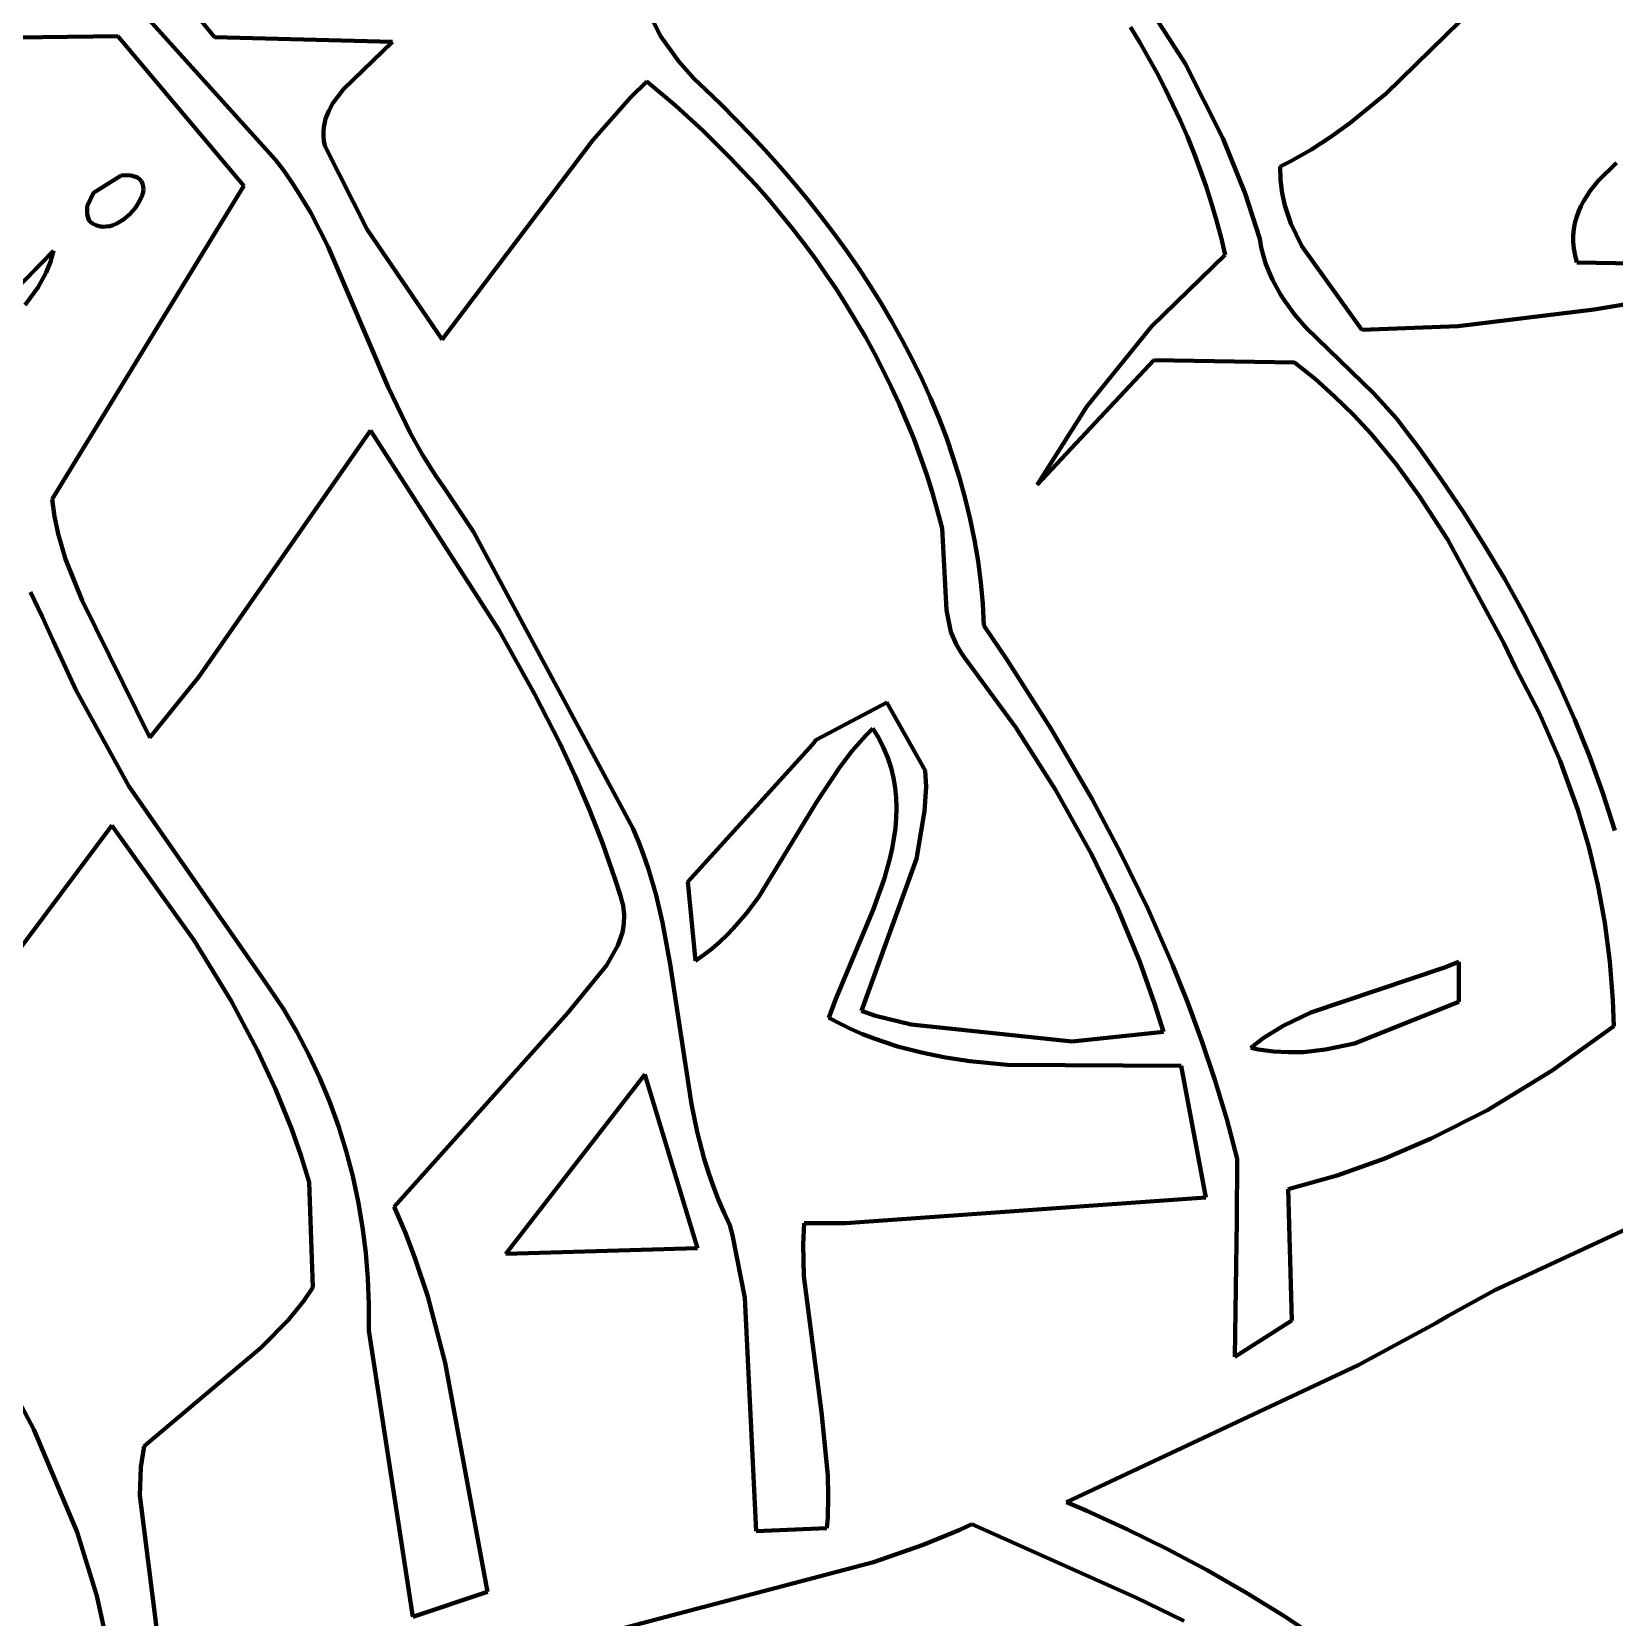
# Model space of a CAD drawing. Header units: millimetres. Extents: x 0 to 12.5, y 0 to 14.6.
# Drawn here: x 3.46 to 4.744, y 4.865 to 6.151 of the extents above; entities that cross this region are included whole.
import ezdxf

# ---------------------------------------------------------------- set-up
doc = ezdxf.new("R2010")
doc.units = ezdxf.units.MM
doc.layers.add('color#131313ff', color=7, linetype='CONTINUOUS', lineweight=100)
doc.layers.add('color#fcfcfcff', color=7, linetype='CONTINUOUS', lineweight=100)

msp = doc.modelspace()

# ---------------------------------------------------------------- linework, layer by layer
at = {"layer": 'color#131313ff'}
for p, q in [((3.9166, 6.2534), (3.9707, 6.1475)), ((4.3282, 6.2316), (4.3962, 6.1256)), ((3.5006, 6.2221), (3.6581, 6.0474)), ((4.5593, 6.1013), (4.6817, 6.2212)), ((3.6085, 6.147), (3.5571, 6.2105)), ((4.3593, 6.1428), (4.3519, 6.1551)), ((3.5301, 6.1479), (3.4144, 6.1462)), ((3.6324, 6.0264), (3.5301, 6.1479)), ((3.7529, 6.1434), (3.6085, 6.147)), ((3.7133, 6.1048), (3.7529, 6.1434)), ((3.9707, 6.1475), (3.9852, 6.1273)), ((4.3665, 6.1304), (4.3593, 6.1428)), ((3.9852, 6.1273), (3.9977, 6.1133)), ((4.3734, 6.1178), (4.3665, 6.1304)), ((4.3962, 6.1256), (4.4268, 6.0652)), ((3.9977, 6.1133), (4.007, 6.1046)), ((4.38, 6.1051), (4.3734, 6.1178)), ((3.7046, 6.0935), (3.7133, 6.1048)), ((3.9593, 6.1112), (3.9462, 6.0981)), ((3.9826, 6.0915), (3.9593, 6.1112)), ((4.007, 6.1046), (4.0194, 6.0926)), ((4.3863, 6.0922), (4.38, 6.1051)), ((4.5299, 6.0773), (4.5593, 6.1013)), ((3.6987, 6.0809), (3.7012, 6.0874)), ((3.7012, 6.0874), (3.7046, 6.0935)), ((3.9462, 6.0981), (3.9156, 6.0636)), ((4.0051, 6.071), (3.9826, 6.0915)), ((4.0194, 6.0926), (4.0436, 6.068)), ((4.3923, 6.0792), (4.3863, 6.0922)), ((3.697, 6.0705), (3.6973, 6.0741)), ((3.6973, 6.0741), (3.6987, 6.0809)), ((4.398, 6.0661), (4.3923, 6.0792)), ((4.5145, 6.0663), (4.5299, 6.0773)), ((3.697, 6.0667), (3.697, 6.0705)), ((3.6973, 6.0629), (3.697, 6.0667)), ((3.698, 6.0589), (3.6973, 6.0629)), ((3.9156, 6.0636), (3.7934, 5.9018)), ((4.0268, 6.0495), (4.0051, 6.071)), ((4.0436, 6.068), (4.0555, 6.0553)), ((4.4034, 6.0528), (4.398, 6.0661)), ((4.4268, 6.0652), (4.445, 6.0203)), ((4.4986, 6.0559), (4.5145, 6.0663)), ((3.6581, 6.0474), (3.6644, 6.0391)), ((3.7324, 5.9911), (3.698, 6.0589)), ((4.0477, 6.0272), (4.0268, 6.0495)), ((4.0555, 6.0553), (4.067, 6.0423)), ((4.4085, 6.0394), (4.4034, 6.0528)), ((4.482, 6.0464), (4.4986, 6.0559)), ((3.5104, 6.0208), (3.5329, 6.0349)), ((3.5329, 6.0349), (3.537, 6.0351)), ((3.537, 6.0351), (3.5406, 6.0348)), ((3.5406, 6.0348), (3.5435, 6.0341)), ((3.5435, 6.0341), (3.546, 6.0331)), ((3.6644, 6.0391), (3.6704, 6.0306)), ((4.067, 6.0423), (4.0784, 6.0292)), ((4.4132, 6.0258), (4.4085, 6.0394)), ((4.4734, 6.042), (4.482, 6.0464)), ((4.4736, 6.0311), (4.4734, 6.042)), ((4.7462, 6.0451), (4.7313, 6.0304)), ((3.4767, 5.7723), (3.6324, 6.0264)), ((3.546, 6.0331), (3.5479, 6.0317)), ((3.5479, 6.0317), (3.5493, 6.0301)), ((3.5493, 6.0301), (3.5502, 6.0281)), ((3.5505, 6.0213), (3.5498, 6.0187)), ((3.5502, 6.0281), (3.5507, 6.026)), ((3.5508, 6.0237), (3.5505, 6.0213)), ((3.5507, 6.026), (3.5508, 6.0237)), ((3.6704, 6.0306), (3.676, 6.022)), ((3.676, 6.022), (3.6866, 6.0044)), ((4.0577, 6.0158), (4.0477, 6.0272)), ((4.0784, 6.0292), (4.0895, 6.0158)), ((4.4176, 6.0122), (4.4132, 6.0258)), ((4.4749, 6.0206), (4.4736, 6.0311)), ((4.7249, 6.0225), (4.7196, 6.0142)), ((4.7313, 6.0304), (4.7249, 6.0225)), ((3.5051, 6.01), (3.5104, 6.0208)), ((3.5051, 6.0033), (3.5051, 6.01)), ((3.5475, 6.0135), (3.5441, 6.0082)), ((3.5498, 6.0187), (3.5475, 6.0135)), ((4.0676, 6.0041), (4.0577, 6.0158)), ((4.0895, 6.0158), (4.1003, 6.0021)), ((4.4217, 5.9984), (4.4176, 6.0122)), ((4.445, 6.0203), (4.4568, 5.9834)), ((4.4771, 6.0105), (4.4749, 6.0206)), ((4.482, 5.996), (4.4771, 6.0105)), ((4.7173, 6.0099), (4.7153, 6.0054)), ((4.7196, 6.0142), (4.7173, 6.0099)), ((3.5069, 5.998), (3.5051, 6.0033)), ((3.5095, 5.996), (3.5069, 5.998)), ((3.5121, 5.9945), (3.5095, 5.996)), ((3.5292, 5.9958), (3.5264, 5.9946)), ((3.5347, 5.9991), (3.5292, 5.9958)), ((3.5397, 6.0034), (3.5347, 5.9991)), ((3.5441, 6.0082), (3.5397, 6.0034)), ((3.6866, 6.0044), (3.7008, 5.977)), ((4.0772, 5.9922), (4.0676, 6.0041)), ((4.1003, 6.0021), (4.1109, 5.9883)), ((4.4254, 5.9845), (4.4217, 5.9984)), ((4.491, 5.9775), (4.482, 5.996)), ((4.7125, 5.9961), (4.7117, 5.9912)), ((4.7137, 6.0008), (4.7125, 5.9961)), ((4.7153, 6.0054), (4.7137, 6.0008)), ((3.5149, 5.9936), (3.5121, 5.9945)), ((3.5177, 5.9932), (3.5149, 5.9936)), ((3.5206, 5.9933), (3.5177, 5.9932)), ((3.5235, 5.9937), (3.5206, 5.9933)), ((3.5264, 5.9946), (3.5235, 5.9937)), ((3.7934, 5.9018), (3.7324, 5.9911)), ((4.0865, 5.9801), (4.0772, 5.9922)), ((4.1109, 5.9883), (4.1211, 5.9742)), ((4.4287, 5.9705), (4.4254, 5.9845)), ((4.4568, 5.9834), (4.458, 5.9763)), ((4.7117, 5.9912), (4.7112, 5.9861)), ((4.7112, 5.9861), (4.7112, 5.9809)), ((3.3888, 5.8831), (3.4779, 5.9737)), ((3.4779, 5.9737), (3.4753, 5.9647)), ((3.7008, 5.977), (3.7494, 5.8631)), ((4.0956, 5.9679), (4.0865, 5.9801)), ((4.1211, 5.9742), (4.131, 5.9599)), ((4.3688, 5.9124), (4.4287, 5.9705)), ((4.458, 5.9763), (4.4597, 5.9694)), ((4.5395, 5.9096), (4.491, 5.9775)), ((4.7112, 5.9809), (4.7117, 5.9755)), ((4.7117, 5.9755), (4.7126, 5.9699)), ((4.7126, 5.9699), (4.7141, 5.9641)), ((3.4753, 5.9647), (3.4719, 5.9562)), ((4.1044, 5.9554), (4.0956, 5.9679)), ((4.131, 5.9599), (4.1405, 5.9454)), ((4.4597, 5.9694), (4.4618, 5.9628)), ((4.4618, 5.9628), (4.4643, 5.9564)), ((4.7141, 5.9641), (4.8573, 5.9618)), ((3.4655, 5.9443), (3.4548, 5.93)), ((3.4719, 5.9562), (3.4655, 5.9443)), ((4.1129, 5.9428), (4.1044, 5.9554)), ((4.1405, 5.9454), (4.1497, 5.9307)), ((4.4643, 5.9564), (4.4671, 5.9502)), ((4.4671, 5.9502), (4.4702, 5.9442)), ((4.4702, 5.9442), (4.4736, 5.9383)), ((4.1211, 5.93), (4.1129, 5.9428)), ((4.4736, 5.9383), (4.4773, 5.9327)), ((4.4773, 5.9327), (4.4853, 5.9218)), ((4.8204, 5.9417), (4.7281, 5.9261)), ((4.129, 5.917), (4.1211, 5.93)), ((4.1497, 5.9307), (4.1585, 5.9158)), ((4.4853, 5.9218), (4.4942, 5.9114)), ((4.7281, 5.9261), (4.6178, 5.9126)), ((4.1367, 5.9038), (4.129, 5.917)), ((4.1585, 5.9158), (4.1669, 5.9006)), ((4.3163, 5.8474), (4.3688, 5.9124)), ((4.4942, 5.9114), (4.5492, 5.8578)), ((4.6178, 5.9126), (4.5395, 5.9096)), ((4.144, 5.8905), (4.1367, 5.9038)), ((4.1669, 5.9006), (4.1749, 5.8853)), ((4.151, 5.877), (4.144, 5.8905)), ((4.1749, 5.8853), (4.1825, 5.8698)), ((4.3708, 5.8851), (4.276, 5.7839)), ((4.4849, 5.8832), (4.3708, 5.8851)), ((4.5016, 5.8698), (4.4849, 5.8832)), ((4.1577, 5.8633), (4.151, 5.877)), ((4.1825, 5.8698), (4.1896, 5.8541)), ((4.5175, 5.8556), (4.5016, 5.8698)), ((3.7494, 5.8631), (3.7672, 5.826)), ((4.1641, 5.8495), (4.1577, 5.8633)), ((4.1896, 5.8541), (4.1962, 5.8382)), ((4.5327, 5.8407), (4.5175, 5.8556)), ((4.5492, 5.8578), (4.5679, 5.8373)), ((4.1702, 5.8355), (4.1641, 5.8495)), ((4.276, 5.7839), (4.3163, 5.8474)), ((4.1759, 5.8214), (4.1702, 5.8355)), ((4.1962, 5.8382), (4.2024, 5.8221)), ((4.5471, 5.8251), (4.5327, 5.8407)), ((4.5679, 5.8373), (4.5762, 5.8265)), ((3.7352, 5.8279), (3.5959, 5.628)), ((3.8396, 5.6657), (3.7352, 5.8279)), ((3.7672, 5.826), (3.7773, 5.8081)), ((4.1812, 5.8071), (4.1759, 5.8214)), ((4.2024, 5.8221), (4.208, 5.8058)), ((4.5673, 5.8006), (4.5471, 5.8251)), ((4.5762, 5.8265), (4.5857, 5.8138)), ((3.7773, 5.8081), (3.7884, 5.7906)), ((4.1862, 5.7927), (4.1812, 5.8071)), ((4.208, 5.8058), (4.2132, 5.7894)), ((4.5857, 5.8138), (4.6043, 5.7879)), ((3.7884, 5.7906), (3.7943, 5.7821)), ((4.1908, 5.7781), (4.1862, 5.7927)), ((4.5862, 5.7749), (4.5673, 5.8006)), ((3.7943, 5.7821), (3.8187, 5.7458)), ((4.195, 5.7635), (4.1908, 5.7781)), ((4.2132, 5.7894), (4.2177, 5.7728)), ((4.6043, 5.7879), (4.6221, 5.7616)), ((3.4786, 5.7581), (3.4767, 5.7723)), ((4.2177, 5.7728), (4.2218, 5.756)), ((4.6094, 5.7392), (4.5862, 5.7749)), ((3.4816, 5.7441), (3.4786, 5.7581)), ((4.1989, 5.7486), (4.195, 5.7635)), ((4.2218, 5.756), (4.2252, 5.739)), ((4.6221, 5.7616), (4.6392, 5.7347)), ((3.4877, 5.7235), (3.4816, 5.7441)), ((3.8187, 5.7458), (3.9479, 5.5051)), ((4.2025, 5.6822), (4.1989, 5.7486)), ((4.2252, 5.739), (4.2281, 5.7219)), ((4.6551, 5.6548), (4.6094, 5.7392)), ((4.6392, 5.7347), (4.6556, 5.7073)), ((3.5012, 5.6899), (3.4877, 5.7235)), ((4.2281, 5.7219), (4.2303, 5.7047)), ((4.2303, 5.7047), (4.2319, 5.6873)), ((4.6556, 5.7073), (4.6711, 5.6794)), ((3.4593, 5.6968), (3.4686, 5.6771)), ((3.5561, 5.5787), (3.5012, 5.6899)), ((4.2319, 5.6873), (4.2329, 5.6697)), ((3.4686, 5.6771), (3.4776, 5.6573)), ((4.2061, 5.6645), (4.2025, 5.6822)), ((4.6711, 5.6794), (4.6857, 5.6511)), ((3.8686, 5.6138), (3.8396, 5.6657)), ((4.2103, 5.6544), (4.2061, 5.6645)), ((4.2329, 5.6697), (4.2515, 5.6422)), ((3.4776, 5.6573), (3.4963, 5.617)), ((4.2141, 5.648), (4.2103, 5.6544)), ((4.6643, 5.6356), (4.6551, 5.6548)), ((4.6857, 5.6511), (4.6995, 5.6223)), ((4.2164, 5.6448), (4.2141, 5.648)), ((4.2587, 5.5869), (4.2164, 5.6448)), ((4.2515, 5.6422), (4.2872, 5.5862)), ((4.6837, 5.5983), (4.6643, 5.6356)), ((3.5959, 5.628), (3.5561, 5.5787)), ((3.4963, 5.617), (3.5391, 5.5392)), ((3.8887, 5.5742), (3.8686, 5.6138)), ((4.6995, 5.6223), (4.7123, 5.5932)), ((4.0969, 5.577), (4.1541, 5.6071)), ((4.1541, 5.6071), (4.1852, 5.5521)), ((4.7006, 5.5598), (4.6837, 5.5983)), ((4.1427, 5.5861), (4.1368, 5.5802)), ((4.1475, 5.5782), (4.1427, 5.5861)), ((4.291, 5.5364), (4.2587, 5.5869)), ((4.2872, 5.5862), (4.3207, 5.5288)), ((4.7123, 5.5932), (4.7242, 5.5636)), ((3.9012, 5.5473), (3.8887, 5.5742)), ((3.9927, 5.4616), (4.0938, 5.5732)), ((4.0938, 5.5732), (4.0969, 5.577)), ((4.1368, 5.5802), (4.1259, 5.5679)), ((4.1515, 5.5703), (4.1475, 5.5782)), ((4.1259, 5.5679), (4.1159, 5.5548)), ((4.1548, 5.5623), (4.1515, 5.5703)), ((4.1575, 5.5542), (4.1548, 5.5623)), ((4.7148, 5.5202), (4.7006, 5.5598)), ((4.7242, 5.5636), (4.7351, 5.5337)), ((3.9129, 5.5201), (3.9012, 5.5473)), ((4.1159, 5.5548), (4.0976, 5.5272)), ((4.1595, 5.5461), (4.1575, 5.5542)), ((4.1609, 5.538), (4.1595, 5.5461)), ((4.1852, 5.5521), (4.1861, 5.5387)), ((3.5391, 5.5392), (3.6469, 5.3843)), ((4.1617, 5.5298), (4.1609, 5.538)), ((4.1861, 5.5387), (4.1848, 5.519)), ((4.3201, 5.4841), (4.291, 5.5364)), ((4.7351, 5.5337), (4.7449, 5.5034)), ((3.9236, 5.4925), (3.9129, 5.5201)), ((4.0976, 5.5272), (4.0502, 5.4496)), ((4.162, 5.5216), (4.1617, 5.5298)), ((4.1618, 5.5134), (4.162, 5.5216)), ((4.3207, 5.5288), (4.3441, 5.4848)), ((4.7237, 5.49), (4.7148, 5.5202)), ((3.5251, 5.5073), (3.3798, 5.313)), ((3.5921, 5.4142), (3.5251, 5.5073)), ((4.1611, 5.5051), (4.1618, 5.5134)), ((4.1848, 5.519), (4.1783, 5.4803)), ((3.9479, 5.5051), (3.9525, 5.4945)), ((3.9525, 5.4945), (3.9566, 5.4837)), ((4.1584, 5.4886), (4.1599, 5.4969)), ((4.1599, 5.4969), (4.1611, 5.5051)), ((3.9334, 5.4644), (3.9236, 5.4925)), ((3.9566, 5.4837), (3.9604, 5.4729)), ((4.1565, 5.4803), (4.1584, 5.4886)), ((4.341, 5.441), (4.3201, 5.4841)), ((4.3441, 5.4848), (4.3659, 5.44)), ((4.7311, 5.4593), (4.7237, 5.49)), ((3.9604, 5.4729), (3.9638, 5.4619)), ((4.1783, 5.4803), (4.1336, 5.3569)), ((4.1519, 5.4638), (4.1565, 5.4803)), ((3.9379, 5.4502), (3.9334, 5.4644)), ((3.9638, 5.4619), (3.9669, 5.4509)), ((3.9988, 5.3976), (3.9927, 5.4616)), ((4.143, 5.439), (4.1519, 5.4638)), ((4.7368, 5.4283), (4.7311, 5.4593)), ((3.9391, 5.4463), (3.9379, 5.4502)), ((3.9401, 5.4425), (3.9391, 5.4463)), ((3.941, 5.4349), (3.9401, 5.4425)), ((3.9669, 5.4509), (3.9721, 5.4286)), ((4.0502, 5.4496), (4.0404, 5.4366)), ((3.9407, 5.4276), (3.941, 5.4349)), ((4.0404, 5.4366), (4.0298, 5.4242)), ((4.1127, 5.3668), (4.143, 5.439)), ((4.3594, 5.3968), (4.341, 5.441)), ((4.3659, 5.44), (4.3859, 5.3944)), ((3.9359, 5.4101), (3.9395, 5.4205)), ((3.9395, 5.4205), (3.9407, 5.4276)), ((3.9721, 5.4286), (3.9784, 5.3948)), ((4.0242, 5.4184), (4.0183, 5.4128)), ((4.0298, 5.4242), (4.0242, 5.4184)), ((4.7409, 5.3971), (4.7368, 5.4283)), ((3.622, 5.3652), (3.5921, 5.4142)), ((3.9266, 5.3938), (3.9359, 5.4101)), ((4.0121, 5.4074), (4.0056, 5.4024)), ((4.0183, 5.4128), (4.0121, 5.4074)), ((3.8952, 5.3553), (3.9266, 5.3938)), ((3.9784, 5.3948), (3.9955, 5.2813)), ((4.0056, 5.4024), (3.9988, 5.3976)), ((4.3714, 5.363), (4.3594, 5.3968)), ((4.3859, 5.3944), (4.3983, 5.3636)), ((4.4983, 5.3556), (4.6066, 5.3921)), ((4.6066, 5.3921), (4.6182, 5.3969)), ((4.6182, 5.3969), (4.6184, 5.3642)), ((4.7433, 5.3656), (4.7409, 5.3971)), ((3.6469, 5.3843), (3.653, 5.3757)), ((3.6435, 5.3247), (3.622, 5.3652)), ((3.653, 5.3757), (3.6647, 5.3581)), ((4.107, 5.3513), (4.1127, 5.3668)), ((4.744, 5.3446), (4.7433, 5.3656)), ((3.6647, 5.3581), (3.6754, 5.34)), ((3.7544, 5.1979), (3.8952, 5.3553)), ((4.1336, 5.3569), (4.145, 5.3529)), ((4.145, 5.3529), (4.1739, 5.3458)), ((4.3786, 5.3401), (4.3714, 5.363)), ((4.3983, 5.3636), (4.4097, 5.3325)), ((4.4757, 5.3447), (4.4983, 5.3556)), ((4.6184, 5.3642), (4.5337, 5.3305)), ((3.6754, 5.34), (3.6852, 5.3214)), ((4.1161, 5.3466), (4.107, 5.3513)), ((4.1252, 5.3422), (4.1161, 5.3466)), ((4.1345, 5.3382), (4.1252, 5.3422)), ((4.1739, 5.3458), (4.3045, 5.332)), ((4.3045, 5.332), (4.3786, 5.3401)), ((4.4596, 5.3347), (4.4757, 5.3447)), ((4.694, 5.3086), (4.744, 5.3446)), ((4.1439, 5.3345), (4.1345, 5.3382)), ((4.1533, 5.3312), (4.1439, 5.3345)), ((4.1629, 5.3282), (4.1533, 5.3312)), ((4.1822, 5.3232), (4.1629, 5.3282)), ((4.4097, 5.3325), (4.4203, 5.301)), ((4.4494, 5.327), (4.4596, 5.3347)), ((4.4556, 5.3257), (4.4494, 5.327)), ((4.5337, 5.3305), (4.5101, 5.3255)), ((3.658, 5.2935), (3.6435, 5.3247)), ((3.6852, 5.3214), (3.6941, 5.3024)), ((4.2018, 5.3192), (4.1822, 5.3232)), ((4.2216, 5.3162), (4.2018, 5.3192)), ((4.2517, 5.3133), (4.2216, 5.3162)), ((4.4679, 5.3241), (4.4556, 5.3257)), ((4.4801, 5.3234), (4.4679, 5.3241)), ((4.4922, 5.3236), (4.4801, 5.3234)), ((4.5101, 5.3255), (4.4922, 5.3236)), ((3.6941, 5.3024), (3.7021, 5.283)), ((3.9576, 5.3054), (3.845, 5.1598)), ((4.0004, 5.1644), (3.9576, 5.3054)), ((4.3929, 5.3123), (4.2517, 5.3133)), ((4.4129, 5.2055), (4.3929, 5.3123)), ((4.4203, 5.301), (4.4299, 5.2691)), ((4.6415, 5.2765), (4.694, 5.3086)), ((3.6709, 5.2616), (3.658, 5.2935)), ((3.7021, 5.283), (3.7092, 5.2633)), ((3.9955, 5.2813), (4.0003, 5.2589)), ((4.5958, 5.2533), (4.6415, 5.2765)), ((3.7092, 5.2633), (3.7154, 5.2432)), ((4.4299, 5.2691), (4.4384, 5.237)), ((3.6785, 5.24), (3.6709, 5.2616)), ((4.0003, 5.2589), (4.006, 5.2368)), ((4.5582, 5.2372), (4.5958, 5.2533)), ((3.6853, 5.218), (3.6785, 5.24)), ((3.7154, 5.2432), (3.7207, 5.2229)), ((4.006, 5.2368), (4.0094, 5.2259)), ((4.4384, 5.237), (4.4382, 5.1871)), ((4.5195, 5.2235), (4.5582, 5.2372)), ((4.0094, 5.2259), (4.0131, 5.215)), ((3.6882, 5.1325), (3.6853, 5.218)), ((3.7207, 5.2229), (3.7251, 5.2023)), ((4.0131, 5.215), (4.0172, 5.2043)), ((4.4799, 5.2124), (4.5195, 5.2235)), ((4.4827, 5.1058), (4.4799, 5.2124)), ((4.8299, 5.2152), (4.6475, 5.1303)), ((3.7251, 5.2023), (3.7286, 5.1816)), ((3.7633, 5.1774), (3.7544, 5.1979)), ((4.0172, 5.2043), (4.0218, 5.1937)), ((4.1209, 5.1847), (4.4129, 5.2055)), ((4.0218, 5.1937), (4.0268, 5.1832)), ((4.4382, 5.1871), (4.4366, 5.0762)), ((3.7286, 5.1816), (3.7312, 5.1607)), ((3.7712, 5.1567), (3.7633, 5.1774)), ((4.0268, 5.1832), (4.0289, 5.1749)), ((4.0289, 5.1749), (4.0388, 5.1242)), ((4.0862, 5.1674), (4.0871, 5.1847)), ((4.0871, 5.1847), (4.1209, 5.1847)), ((3.7312, 5.1607), (3.733, 5.1398)), ((3.845, 5.1598), (4.0004, 5.1644)), ((4.0867, 5.1417), (4.0862, 5.1674)), ((3.7817, 5.1251), (3.7712, 5.1567)), ((3.733, 5.1398), (3.7338, 5.1187)), ((4.1011, 5.0314), (4.0867, 5.1417)), ((3.6687, 5.1064), (3.6809, 5.1216)), ((3.6809, 5.1216), (3.6882, 5.1325)), ((3.7957, 5.0714), (3.7817, 5.1251)), ((4.0388, 5.1242), (4.0481, 4.9349)), ((4.6475, 5.1303), (4.6097, 5.1096)), ((3.7338, 5.1187), (3.7338, 5.0977)), ((4.6097, 5.1096), (4.5995, 5.1035)), ((3.646, 5.0835), (3.6687, 5.1064)), ((3.7338, 5.0977), (3.7694, 4.8652)), ((4.4366, 5.0762), (4.4827, 5.1058)), ((4.5995, 5.1035), (4.5367, 5.0695)), ((3.5514, 5.0039), (3.646, 5.0835)), ((3.4279, 5.0813), (3.4618, 5.0173)), ((3.83, 4.8855), (3.7957, 5.0714)), ((4.5367, 5.0695), (4.2999, 4.9584)), ((4.1062, 4.9803), (4.1011, 5.0314)), ((3.4618, 5.0173), (3.4972, 4.9341)), ((3.5487, 4.9867), (3.5514, 5.0039)), ((3.5479, 4.9638), (3.5487, 4.9867)), ((4.1066, 4.9632), (4.1062, 4.9803)), ((3.5618, 4.8544), (3.5479, 4.9638)), ((4.1061, 4.946), (4.1066, 4.9632)), ((4.2999, 4.9584), (4.3165, 4.9512)), ((4.1054, 4.9373), (4.1061, 4.946)), ((4.2232, 4.9405), (4.2134, 4.936)), ((4.3562, 4.8809), (4.2232, 4.9405)), ((4.3165, 4.9512), (4.3495, 4.9362)), ((3.4972, 4.9341), (3.5131, 4.8822)), ((4.0481, 4.9349), (4.1054, 4.9373)), ((4.2134, 4.936), (4.1837, 4.9237)), ((4.3495, 4.9362), (4.382, 4.9201)), ((4.1837, 4.9237), (4.1433, 4.9096)), ((4.382, 4.9201), (4.414, 4.9031)), ((4.1433, 4.9096), (3.9258, 4.8524)), ((4.414, 4.9031), (4.4454, 4.885)), ((3.5131, 4.8822), (3.5227, 4.8379)), ((3.7694, 4.8652), (3.83, 4.8855)), ((4.395, 4.862), (4.3562, 4.8809)), ((4.4454, 4.885), (4.4762, 4.866)), ((4.4762, 4.866), (4.5064, 4.846))]:
    msp.add_line(p, q, dxfattribs=at)
at = {"layer": 'color#fcfcfcff'}
for p, q in [((3.9707, 6.1475), (3.9166, 6.2534)), ((4.3962, 6.1256), (4.3282, 6.2316)), ((3.6581, 6.0474), (3.5006, 6.2221)), ((4.6817, 6.2212), (4.5593, 6.1013)), ((3.5571, 6.2105), (3.6085, 6.147)), ((4.3519, 6.1551), (4.3593, 6.1428)), ((3.4144, 6.1462), (3.5301, 6.1479)), ((3.5301, 6.1479), (3.6324, 6.0264)), ((3.6085, 6.147), (3.7529, 6.1434)), ((3.7529, 6.1434), (3.7133, 6.1048)), ((3.9852, 6.1273), (3.9707, 6.1475)), ((4.3593, 6.1428), (4.3665, 6.1304)), ((3.9977, 6.1133), (3.9852, 6.1273)), ((4.3665, 6.1304), (4.3734, 6.1178)), ((4.4268, 6.0652), (4.3962, 6.1256)), ((4.007, 6.1046), (3.9977, 6.1133)), ((4.3734, 6.1178), (4.38, 6.1051)), ((3.7133, 6.1048), (3.7046, 6.0935)), ((3.9462, 6.0981), (3.9593, 6.1112)), ((3.9593, 6.1112), (3.9826, 6.0915)), ((4.0194, 6.0926), (4.007, 6.1046)), ((4.38, 6.1051), (4.3863, 6.0922)), ((4.5593, 6.1013), (4.5299, 6.0773)), ((3.7012, 6.0874), (3.6987, 6.0809)), ((3.7046, 6.0935), (3.7012, 6.0874)), ((3.9156, 6.0636), (3.9462, 6.0981)), ((3.9826, 6.0915), (4.0051, 6.071)), ((4.0436, 6.068), (4.0194, 6.0926)), ((4.3863, 6.0922), (4.3923, 6.0792)), ((3.6973, 6.0741), (3.697, 6.0705)), ((3.6987, 6.0809), (3.6973, 6.0741)), ((4.3923, 6.0792), (4.398, 6.0661)), ((4.5299, 6.0773), (4.5145, 6.0663)), ((3.697, 6.0705), (3.697, 6.0667)), ((3.697, 6.0667), (3.6973, 6.0629)), ((3.6973, 6.0629), (3.698, 6.0589)), ((3.7934, 5.9018), (3.9156, 6.0636)), ((4.0051, 6.071), (4.0268, 6.0495)), ((4.0555, 6.0553), (4.0436, 6.068)), ((4.398, 6.0661), (4.4034, 6.0528)), ((4.445, 6.0203), (4.4268, 6.0652)), ((4.5145, 6.0663), (4.4986, 6.0559)), ((3.6644, 6.0391), (3.6581, 6.0474)), ((3.698, 6.0589), (3.7324, 5.9911)), ((4.0268, 6.0495), (4.0477, 6.0272)), ((4.067, 6.0423), (4.0555, 6.0553)), ((4.4034, 6.0528), (4.4085, 6.0394)), ((4.4986, 6.0559), (4.482, 6.0464)), ((3.5329, 6.0349), (3.5104, 6.0208)), ((3.537, 6.0351), (3.5329, 6.0349)), ((3.5406, 6.0348), (3.537, 6.0351)), ((3.5435, 6.0341), (3.5406, 6.0348)), ((3.546, 6.0331), (3.5435, 6.0341)), ((3.6704, 6.0306), (3.6644, 6.0391)), ((4.0784, 6.0292), (4.067, 6.0423)), ((4.4085, 6.0394), (4.4132, 6.0258)), ((4.482, 6.0464), (4.4734, 6.042)), ((4.4734, 6.042), (4.4736, 6.0311)), ((4.7313, 6.0304), (4.7462, 6.0451)), ((3.6324, 6.0264), (3.4767, 5.7723)), ((3.5479, 6.0317), (3.546, 6.0331)), ((3.5493, 6.0301), (3.5479, 6.0317)), ((3.5502, 6.0281), (3.5493, 6.0301)), ((3.5498, 6.0187), (3.5505, 6.0213)), ((3.5507, 6.026), (3.5502, 6.0281)), ((3.5505, 6.0213), (3.5508, 6.0237)), ((3.5508, 6.0237), (3.5507, 6.026)), ((3.676, 6.022), (3.6704, 6.0306)), ((3.6866, 6.0044), (3.676, 6.022)), ((4.0477, 6.0272), (4.0577, 6.0158)), ((4.0895, 6.0158), (4.0784, 6.0292)), ((4.4132, 6.0258), (4.4176, 6.0122)), ((4.4736, 6.0311), (4.4749, 6.0206)), ((4.7196, 6.0142), (4.7249, 6.0225)), ((4.7249, 6.0225), (4.7313, 6.0304)), ((3.5104, 6.0208), (3.5051, 6.01)), ((3.5051, 6.01), (3.5051, 6.0033)), ((3.5441, 6.0082), (3.5475, 6.0135)), ((3.5475, 6.0135), (3.5498, 6.0187)), ((4.0577, 6.0158), (4.0676, 6.0041)), ((4.1003, 6.0021), (4.0895, 6.0158)), ((4.4176, 6.0122), (4.4217, 5.9984)), ((4.4568, 5.9834), (4.445, 6.0203)), ((4.4749, 6.0206), (4.4771, 6.0105)), ((4.4771, 6.0105), (4.482, 5.996)), ((4.7153, 6.0054), (4.7173, 6.0099)), ((4.7173, 6.0099), (4.7196, 6.0142)), ((3.5051, 6.0033), (3.5069, 5.998)), ((3.5069, 5.998), (3.5095, 5.996)), ((3.5095, 5.996), (3.5121, 5.9945)), ((3.5264, 5.9946), (3.5292, 5.9958)), ((3.5292, 5.9958), (3.5347, 5.9991)), ((3.5347, 5.9991), (3.5397, 6.0034)), ((3.5397, 6.0034), (3.5441, 6.0082)), ((3.7008, 5.977), (3.6866, 6.0044)), ((4.0676, 6.0041), (4.0772, 5.9922)), ((4.1109, 5.9883), (4.1003, 6.0021)), ((4.4217, 5.9984), (4.4254, 5.9845)), ((4.482, 5.996), (4.491, 5.9775)), ((4.7117, 5.9912), (4.7125, 5.9961)), ((4.7125, 5.9961), (4.7137, 6.0008)), ((4.7137, 6.0008), (4.7153, 6.0054)), ((3.5121, 5.9945), (3.5149, 5.9936)), ((3.5149, 5.9936), (3.5177, 5.9932)), ((3.5177, 5.9932), (3.5206, 5.9933)), ((3.5206, 5.9933), (3.5235, 5.9937)), ((3.5235, 5.9937), (3.5264, 5.9946)), ((3.7324, 5.9911), (3.7934, 5.9018)), ((4.0772, 5.9922), (4.0865, 5.9801)), ((4.1211, 5.9742), (4.1109, 5.9883)), ((4.4254, 5.9845), (4.4287, 5.9705)), ((4.458, 5.9763), (4.4568, 5.9834)), ((4.7112, 5.9861), (4.7117, 5.9912)), ((4.7112, 5.9809), (4.7112, 5.9861)), ((3.4779, 5.9737), (3.3888, 5.8831)), ((3.4753, 5.9647), (3.4779, 5.9737)), ((3.7494, 5.8631), (3.7008, 5.977)), ((4.0865, 5.9801), (4.0956, 5.9679)), ((4.131, 5.9599), (4.1211, 5.9742)), ((4.4287, 5.9705), (4.3688, 5.9124)), ((4.4597, 5.9694), (4.458, 5.9763)), ((4.491, 5.9775), (4.5395, 5.9096)), ((4.7117, 5.9755), (4.7112, 5.9809)), ((4.7126, 5.9699), (4.7117, 5.9755)), ((4.7141, 5.9641), (4.7126, 5.9699)), ((3.4719, 5.9562), (3.4753, 5.9647)), ((4.0956, 5.9679), (4.1044, 5.9554)), ((4.1405, 5.9454), (4.131, 5.9599)), ((4.4618, 5.9628), (4.4597, 5.9694)), ((4.4643, 5.9564), (4.4618, 5.9628)), ((4.8573, 5.9618), (4.7141, 5.9641)), ((3.4548, 5.93), (3.4655, 5.9443)), ((3.4655, 5.9443), (3.4719, 5.9562)), ((4.1044, 5.9554), (4.1129, 5.9428)), ((4.1497, 5.9307), (4.1405, 5.9454)), ((4.4671, 5.9502), (4.4643, 5.9564)), ((4.4702, 5.9442), (4.4671, 5.9502)), ((4.4736, 5.9383), (4.4702, 5.9442)), ((4.1129, 5.9428), (4.1211, 5.93)), ((4.4773, 5.9327), (4.4736, 5.9383)), ((4.4853, 5.9218), (4.4773, 5.9327)), ((4.7281, 5.9261), (4.8204, 5.9417)), ((4.1211, 5.93), (4.129, 5.917)), ((4.1585, 5.9158), (4.1497, 5.9307)), ((4.4942, 5.9114), (4.4853, 5.9218)), ((4.6178, 5.9126), (4.7281, 5.9261)), ((4.129, 5.917), (4.1367, 5.9038)), ((4.1669, 5.9006), (4.1585, 5.9158)), ((4.3688, 5.9124), (4.3163, 5.8474)), ((4.5492, 5.8578), (4.4942, 5.9114)), ((4.5395, 5.9096), (4.6178, 5.9126)), ((4.1367, 5.9038), (4.144, 5.8905)), ((4.1749, 5.8853), (4.1669, 5.9006)), ((4.144, 5.8905), (4.151, 5.877)), ((4.1825, 5.8698), (4.1749, 5.8853)), ((4.276, 5.7839), (4.3708, 5.8851)), ((4.3708, 5.8851), (4.4849, 5.8832)), ((4.4849, 5.8832), (4.5016, 5.8698)), ((4.151, 5.877), (4.1577, 5.8633)), ((4.1896, 5.8541), (4.1825, 5.8698)), ((4.5016, 5.8698), (4.5175, 5.8556)), ((3.7672, 5.826), (3.7494, 5.8631)), ((4.1577, 5.8633), (4.1641, 5.8495)), ((4.1962, 5.8382), (4.1896, 5.8541)), ((4.5175, 5.8556), (4.5327, 5.8407)), ((4.5679, 5.8373), (4.5492, 5.8578)), ((4.1641, 5.8495), (4.1702, 5.8355)), ((4.3163, 5.8474), (4.276, 5.7839)), ((4.1702, 5.8355), (4.1759, 5.8214)), ((4.2024, 5.8221), (4.1962, 5.8382)), ((4.5327, 5.8407), (4.5471, 5.8251)), ((4.5762, 5.8265), (4.5679, 5.8373)), ((3.5959, 5.628), (3.7352, 5.8279)), ((3.7352, 5.8279), (3.8396, 5.6657)), ((3.7773, 5.8081), (3.7672, 5.826)), ((4.1759, 5.8214), (4.1812, 5.8071)), ((4.208, 5.8058), (4.2024, 5.8221)), ((4.5471, 5.8251), (4.5673, 5.8006)), ((4.5857, 5.8138), (4.5762, 5.8265)), ((3.7884, 5.7906), (3.7773, 5.8081)), ((4.1812, 5.8071), (4.1862, 5.7927)), ((4.2132, 5.7894), (4.208, 5.8058)), ((4.6043, 5.7879), (4.5857, 5.8138)), ((3.7943, 5.7821), (3.7884, 5.7906)), ((4.1862, 5.7927), (4.1908, 5.7781)), ((4.5673, 5.8006), (4.5862, 5.7749)), ((3.8187, 5.7458), (3.7943, 5.7821)), ((4.1908, 5.7781), (4.195, 5.7635)), ((4.2177, 5.7728), (4.2132, 5.7894)), ((4.6221, 5.7616), (4.6043, 5.7879)), ((3.4767, 5.7723), (3.4786, 5.7581)), ((4.2218, 5.756), (4.2177, 5.7728)), ((4.5862, 5.7749), (4.6094, 5.7392)), ((3.4786, 5.7581), (3.4816, 5.7441)), ((4.195, 5.7635), (4.1989, 5.7486)), ((4.2252, 5.739), (4.2218, 5.756)), ((4.6392, 5.7347), (4.6221, 5.7616)), ((3.4816, 5.7441), (3.4877, 5.7235)), ((3.9479, 5.5051), (3.8187, 5.7458)), ((4.1989, 5.7486), (4.2025, 5.6822)), ((4.2281, 5.7219), (4.2252, 5.739)), ((4.6094, 5.7392), (4.6551, 5.6548)), ((4.6556, 5.7073), (4.6392, 5.7347)), ((3.4877, 5.7235), (3.5012, 5.6899)), ((4.2303, 5.7047), (4.2281, 5.7219)), ((4.2319, 5.6873), (4.2303, 5.7047)), ((4.6711, 5.6794), (4.6556, 5.7073)), ((3.4686, 5.6771), (3.4593, 5.6968)), ((3.5012, 5.6899), (3.5561, 5.5787)), ((4.2329, 5.6697), (4.2319, 5.6873)), ((3.4776, 5.6573), (3.4686, 5.6771)), ((4.2025, 5.6822), (4.2061, 5.6645)), ((4.6857, 5.6511), (4.6711, 5.6794)), ((3.8396, 5.6657), (3.8686, 5.6138)), ((4.2061, 5.6645), (4.2103, 5.6544)), ((4.2515, 5.6422), (4.2329, 5.6697)), ((3.4963, 5.617), (3.4776, 5.6573)), ((4.2103, 5.6544), (4.2141, 5.648)), ((4.6551, 5.6548), (4.6643, 5.6356)), ((4.6995, 5.6223), (4.6857, 5.6511)), ((4.2141, 5.648), (4.2164, 5.6448)), ((4.2164, 5.6448), (4.2587, 5.5869)), ((4.2872, 5.5862), (4.2515, 5.6422)), ((4.6643, 5.6356), (4.6837, 5.5983)), ((3.5561, 5.5787), (3.5959, 5.628)), ((3.5391, 5.5392), (3.4963, 5.617)), ((3.8686, 5.6138), (3.8887, 5.5742)), ((4.7123, 5.5932), (4.6995, 5.6223)), ((4.1541, 5.6071), (4.0969, 5.577)), ((4.1852, 5.5521), (4.1541, 5.6071)), ((4.6837, 5.5983), (4.7006, 5.5598)), ((4.1368, 5.5802), (4.1427, 5.5861)), ((4.1427, 5.5861), (4.1475, 5.5782)), ((4.2587, 5.5869), (4.291, 5.5364)), ((4.3207, 5.5288), (4.2872, 5.5862)), ((4.7242, 5.5636), (4.7123, 5.5932)), ((3.8887, 5.5742), (3.9012, 5.5473)), ((4.0938, 5.5732), (3.9927, 5.4616)), ((4.0969, 5.577), (4.0938, 5.5732)), ((4.1259, 5.5679), (4.1368, 5.5802)), ((4.1475, 5.5782), (4.1515, 5.5703)), ((4.1159, 5.5548), (4.1259, 5.5679)), ((4.1515, 5.5703), (4.1548, 5.5623)), ((4.1548, 5.5623), (4.1575, 5.5542)), ((4.7006, 5.5598), (4.7148, 5.5202)), ((4.7351, 5.5337), (4.7242, 5.5636)), ((3.9012, 5.5473), (3.9129, 5.5201)), ((4.0976, 5.5272), (4.1159, 5.5548)), ((4.1575, 5.5542), (4.1595, 5.5461)), ((4.1595, 5.5461), (4.1609, 5.538)), ((4.1861, 5.5387), (4.1852, 5.5521)), ((3.6469, 5.3843), (3.5391, 5.5392)), ((4.1609, 5.538), (4.1617, 5.5298)), ((4.1848, 5.519), (4.1861, 5.5387)), ((4.291, 5.5364), (4.3201, 5.4841)), ((4.7449, 5.5034), (4.7351, 5.5337)), ((3.9129, 5.5201), (3.9236, 5.4925)), ((4.0502, 5.4496), (4.0976, 5.5272)), ((4.1617, 5.5298), (4.162, 5.5216)), ((4.162, 5.5216), (4.1618, 5.5134)), ((4.3441, 5.4848), (4.3207, 5.5288)), ((4.7148, 5.5202), (4.7237, 5.49)), ((3.3798, 5.313), (3.5251, 5.5073)), ((3.5251, 5.5073), (3.5921, 5.4142)), ((4.1618, 5.5134), (4.1611, 5.5051)), ((4.1783, 5.4803), (4.1848, 5.519)), ((3.9525, 5.4945), (3.9479, 5.5051)), ((3.9566, 5.4837), (3.9525, 5.4945)), ((4.1599, 5.4969), (4.1584, 5.4886)), ((4.1611, 5.5051), (4.1599, 5.4969)), ((3.9236, 5.4925), (3.9334, 5.4644)), ((3.9604, 5.4729), (3.9566, 5.4837)), ((4.1584, 5.4886), (4.1565, 5.4803)), ((4.3201, 5.4841), (4.341, 5.441)), ((4.3659, 5.44), (4.3441, 5.4848)), ((4.7237, 5.49), (4.7311, 5.4593)), ((3.9638, 5.4619), (3.9604, 5.4729)), ((4.1336, 5.3569), (4.1783, 5.4803)), ((4.1565, 5.4803), (4.1519, 5.4638)), ((3.9334, 5.4644), (3.9379, 5.4502)), ((3.9669, 5.4509), (3.9638, 5.4619)), ((3.9927, 5.4616), (3.9988, 5.3976)), ((4.1519, 5.4638), (4.143, 5.439)), ((4.7311, 5.4593), (4.7368, 5.4283)), ((3.9379, 5.4502), (3.9391, 5.4463)), ((3.9391, 5.4463), (3.9401, 5.4425)), ((3.9401, 5.4425), (3.941, 5.4349)), ((3.9721, 5.4286), (3.9669, 5.4509)), ((4.0404, 5.4366), (4.0502, 5.4496)), ((3.941, 5.4349), (3.9407, 5.4276)), ((4.0298, 5.4242), (4.0404, 5.4366)), ((4.143, 5.439), (4.1127, 5.3668)), ((4.341, 5.441), (4.3594, 5.3968)), ((4.3859, 5.3944), (4.3659, 5.44)), ((3.9395, 5.4205), (3.9359, 5.4101)), ((3.9407, 5.4276), (3.9395, 5.4205)), ((3.9784, 5.3948), (3.9721, 5.4286)), ((4.0183, 5.4128), (4.0242, 5.4184)), ((4.0242, 5.4184), (4.0298, 5.4242)), ((4.7368, 5.4283), (4.7409, 5.3971)), ((3.5921, 5.4142), (3.622, 5.3652)), ((3.9359, 5.4101), (3.9266, 5.3938)), ((4.0056, 5.4024), (4.0121, 5.4074)), ((4.0121, 5.4074), (4.0183, 5.4128)), ((3.9266, 5.3938), (3.8952, 5.3553)), ((3.9955, 5.2813), (3.9784, 5.3948)), ((3.9988, 5.3976), (4.0056, 5.4024)), ((4.3594, 5.3968), (4.3714, 5.363)), ((4.3983, 5.3636), (4.3859, 5.3944)), ((4.6066, 5.3921), (4.4983, 5.3556)), ((4.6182, 5.3969), (4.6066, 5.3921)), ((4.6184, 5.3642), (4.6182, 5.3969)), ((4.7409, 5.3971), (4.7433, 5.3656)), ((3.653, 5.3757), (3.6469, 5.3843)), ((3.622, 5.3652), (3.6435, 5.3247)), ((3.6647, 5.3581), (3.653, 5.3757)), ((4.1127, 5.3668), (4.107, 5.3513)), ((4.7433, 5.3656), (4.744, 5.3446)), ((3.6754, 5.34), (3.6647, 5.3581)), ((3.8952, 5.3553), (3.7544, 5.1979)), ((4.145, 5.3529), (4.1336, 5.3569)), ((4.1739, 5.3458), (4.145, 5.3529)), ((4.3714, 5.363), (4.3786, 5.3401)), ((4.4097, 5.3325), (4.3983, 5.3636)), ((4.4983, 5.3556), (4.4757, 5.3447)), ((4.5337, 5.3305), (4.6184, 5.3642)), ((3.6852, 5.3214), (3.6754, 5.34)), ((4.107, 5.3513), (4.1161, 5.3466)), ((4.1161, 5.3466), (4.1252, 5.3422)), ((4.1252, 5.3422), (4.1345, 5.3382)), ((4.3045, 5.332), (4.1739, 5.3458)), ((4.3786, 5.3401), (4.3045, 5.332)), ((4.4757, 5.3447), (4.4596, 5.3347)), ((4.744, 5.3446), (4.694, 5.3086)), ((4.1345, 5.3382), (4.1439, 5.3345)), ((4.1439, 5.3345), (4.1533, 5.3312)), ((4.1533, 5.3312), (4.1629, 5.3282)), ((4.1629, 5.3282), (4.1822, 5.3232)), ((4.4203, 5.301), (4.4097, 5.3325)), ((4.4596, 5.3347), (4.4494, 5.327)), ((4.4494, 5.327), (4.4556, 5.3257)), ((4.5101, 5.3255), (4.5337, 5.3305)), ((3.6435, 5.3247), (3.658, 5.2935)), ((3.6941, 5.3024), (3.6852, 5.3214)), ((4.1822, 5.3232), (4.2018, 5.3192)), ((4.2018, 5.3192), (4.2216, 5.3162)), ((4.2216, 5.3162), (4.2517, 5.3133)), ((4.4556, 5.3257), (4.4679, 5.3241)), ((4.4679, 5.3241), (4.4801, 5.3234)), ((4.4801, 5.3234), (4.4922, 5.3236)), ((4.4922, 5.3236), (4.5101, 5.3255)), ((3.7021, 5.283), (3.6941, 5.3024)), ((3.845, 5.1598), (3.9576, 5.3054)), ((3.9576, 5.3054), (4.0004, 5.1644)), ((4.2517, 5.3133), (4.3929, 5.3123)), ((4.3929, 5.3123), (4.4129, 5.2055)), ((4.4299, 5.2691), (4.4203, 5.301)), ((4.694, 5.3086), (4.6415, 5.2765)), ((3.658, 5.2935), (3.6709, 5.2616)), ((3.7092, 5.2633), (3.7021, 5.283)), ((4.0003, 5.2589), (3.9955, 5.2813)), ((4.6415, 5.2765), (4.5958, 5.2533)), ((3.7154, 5.2432), (3.7092, 5.2633)), ((4.4384, 5.237), (4.4299, 5.2691)), ((3.6709, 5.2616), (3.6785, 5.24)), ((4.006, 5.2368), (4.0003, 5.2589)), ((4.5958, 5.2533), (4.5582, 5.2372)), ((3.6785, 5.24), (3.6853, 5.218)), ((3.7207, 5.2229), (3.7154, 5.2432)), ((4.0094, 5.2259), (4.006, 5.2368)), ((4.4382, 5.1871), (4.4384, 5.237)), ((4.5582, 5.2372), (4.5195, 5.2235)), ((4.0131, 5.215), (4.0094, 5.2259)), ((3.6853, 5.218), (3.6882, 5.1325)), ((3.7251, 5.2023), (3.7207, 5.2229)), ((4.0172, 5.2043), (4.0131, 5.215)), ((4.5195, 5.2235), (4.4799, 5.2124)), ((4.4799, 5.2124), (4.4827, 5.1058)), ((4.6475, 5.1303), (4.8299, 5.2152)), ((3.7286, 5.1816), (3.7251, 5.2023)), ((3.7544, 5.1979), (3.7633, 5.1774)), ((4.0218, 5.1937), (4.0172, 5.2043)), ((4.4129, 5.2055), (4.1209, 5.1847)), ((4.0268, 5.1832), (4.0218, 5.1937)), ((4.4366, 5.0762), (4.4382, 5.1871)), ((3.7312, 5.1607), (3.7286, 5.1816)), ((3.7633, 5.1774), (3.7712, 5.1567)), ((4.0289, 5.1749), (4.0268, 5.1832)), ((4.0388, 5.1242), (4.0289, 5.1749)), ((4.0871, 5.1847), (4.0862, 5.1674)), ((4.1209, 5.1847), (4.0871, 5.1847)), ((3.733, 5.1398), (3.7312, 5.1607)), ((4.0004, 5.1644), (3.845, 5.1598)), ((4.0862, 5.1674), (4.0867, 5.1417)), ((3.7712, 5.1567), (3.7817, 5.1251)), ((3.7338, 5.1187), (3.733, 5.1398)), ((4.0867, 5.1417), (4.1011, 5.0314)), ((3.6809, 5.1216), (3.6687, 5.1064)), ((3.6882, 5.1325), (3.6809, 5.1216)), ((3.7817, 5.1251), (3.7957, 5.0714)), ((4.0481, 4.9349), (4.0388, 5.1242)), ((4.6097, 5.1096), (4.6475, 5.1303)), ((3.7338, 5.0977), (3.7338, 5.1187)), ((4.5995, 5.1035), (4.6097, 5.1096)), ((3.6687, 5.1064), (3.646, 5.0835)), ((3.7694, 4.8652), (3.7338, 5.0977)), ((4.4827, 5.1058), (4.4366, 5.0762)), ((4.5367, 5.0695), (4.5995, 5.1035)), ((3.646, 5.0835), (3.5514, 5.0039)), ((3.4618, 5.0173), (3.4279, 5.0813)), ((3.7957, 5.0714), (3.83, 4.8855)), ((4.2999, 4.9584), (4.5367, 5.0695)), ((4.1011, 5.0314), (4.1062, 4.9803)), ((3.4972, 4.9341), (3.4618, 5.0173)), ((3.5514, 5.0039), (3.5487, 4.9867)), ((3.5487, 4.9867), (3.5479, 4.9638)), ((4.1062, 4.9803), (4.1066, 4.9632)), ((3.5479, 4.9638), (3.5618, 4.8544)), ((4.1066, 4.9632), (4.1061, 4.946)), ((4.3165, 4.9512), (4.2999, 4.9584)), ((4.1061, 4.946), (4.1054, 4.9373)), ((4.2134, 4.936), (4.2232, 4.9405)), ((4.2232, 4.9405), (4.3562, 4.8809)), ((4.3495, 4.9362), (4.3165, 4.9512)), ((3.5131, 4.8822), (3.4972, 4.9341)), ((4.1054, 4.9373), (4.0481, 4.9349)), ((4.1837, 4.9237), (4.2134, 4.936)), ((4.382, 4.9201), (4.3495, 4.9362)), ((4.1433, 4.9096), (4.1837, 4.9237)), ((4.414, 4.9031), (4.382, 4.9201)), ((3.9258, 4.8524), (4.1433, 4.9096)), ((4.4454, 4.885), (4.414, 4.9031)), ((3.5227, 4.8379), (3.5131, 4.8822)), ((3.83, 4.8855), (3.7694, 4.8652)), ((4.3562, 4.8809), (4.395, 4.862)), ((4.4762, 4.866), (4.4454, 4.885)), ((4.5064, 4.846), (4.4762, 4.866))]:
    msp.add_line(p, q, dxfattribs=at)

doc.saveas('drawing.dxf')
